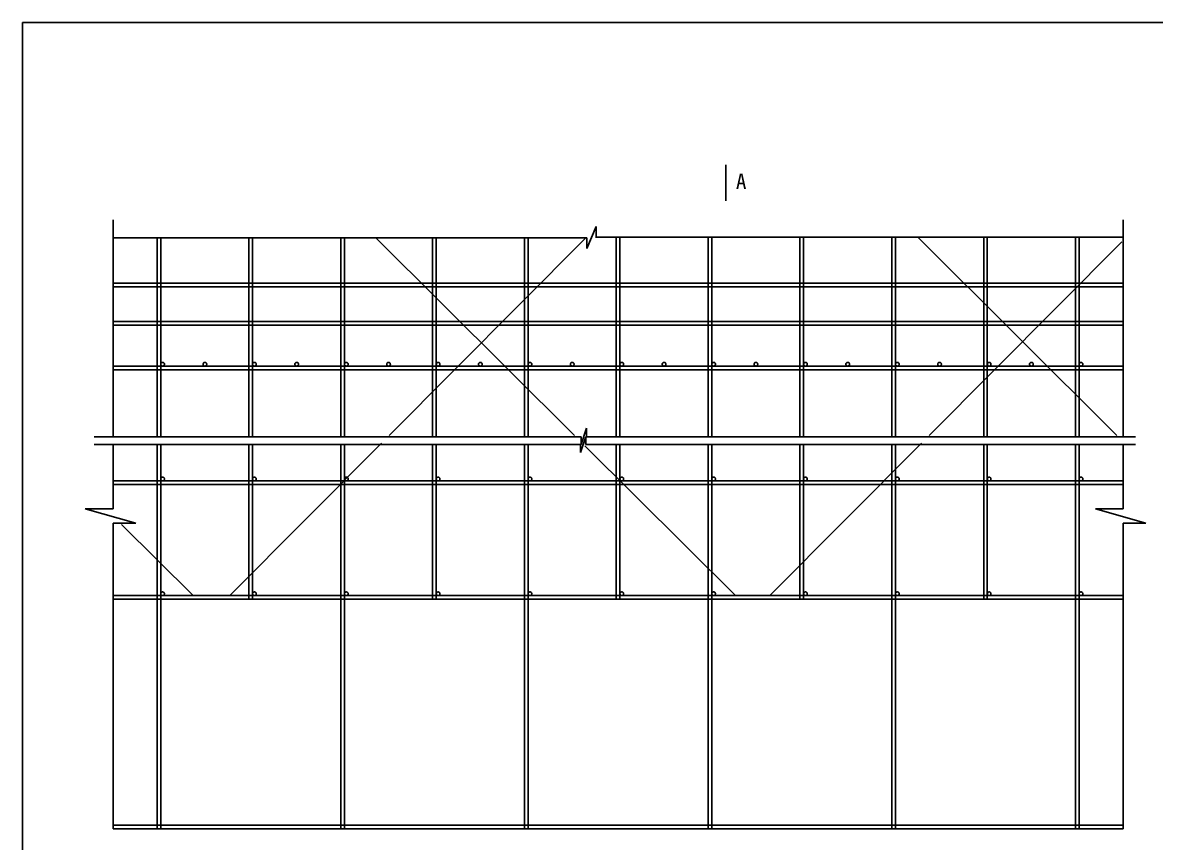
# Model space of a CAD drawing. Header units: metres. Extents: x 0 to 420, y 0 to 297.
# Drawn here: x 0 to 249.2, y 116.6 to 297 of the extents above; entities that cross this region are included whole.
import ezdxf

# ---------------------------------------------------------------- set-up
doc = ezdxf.new("R2010")
doc.units = ezdxf.units.M
doc.layers.add(' ', color=7, linetype='Continuous')

msp = doc.modelspace()

# ---------------------------------------------------------------- linework, layer by layer
at = {"layer": ' '}
for p, q in [((154.65, 265.67), (154.65, 257.79)), ((19.88, 253.61), (19.88, 205.87)), ((126.18, 252.14), (124.1, 247.25)), ((126.18, 249.64), (126.18, 252.14)), ((242.1, 253.61), (242.1, 205.87)), ((19.88, 249.64), (124.1, 249.64)), ((29.58, 249.64), (29.58, 205.87)), ((30.39, 249.64), (30.39, 205.87)), ((49.78, 249.64), (49.78, 205.87)), ((50.59, 249.64), (50.59, 205.87)), ((69.98, 249.64), (69.98, 205.87)), ((70.79, 249.64), (70.79, 205.87)), ((77.72, 249.64), (121.4, 206.16)), ((123.81, 249.53), (80.63, 206.16)), ((90.18, 249.64), (90.18, 205.87)), ((90.99, 249.64), (90.99, 205.87)), ((110.39, 249.64), (110.39, 205.87)), ((111.19, 249.64), (111.19, 205.87)), ((124.1, 247.25), (124.1, 249.64)), ((126.18, 249.76), (242.1, 249.76)), ((130.59, 249.76), (130.59, 205.87)), ((131.4, 249.76), (131.4, 205.87)), ((150.79, 249.76), (150.79, 205.87)), ((151.6, 249.76), (151.6, 205.87)), ((170.99, 249.76), (170.99, 205.87)), ((171.8, 249.76), (171.8, 205.87)), ((191.19, 249.76), (191.19, 205.87)), ((192, 249.76), (192, 205.87)), ((196.91, 249.76), (240.7, 206.16)), ((211.4, 249.76), (211.4, 205.87)), ((212.2, 249.76), (212.2, 205.87)), ((231.6, 249.76), (231.6, 205.87)), ((232.41, 249.76), (232.41, 205.87)), ((241.82, 248.75), (199.41, 206.16)), ((19.88, 239.66), (242.1, 239.66)), ((19.88, 238.85), (242.1, 238.85)), ((19.88, 231.24), (242.1, 231.24)), ((19.88, 230.43), (242.1, 230.43)), ((19.88, 221.43), (242.1, 221.43)), ((19.88, 220.62), (242.1, 220.62)), ((122.86, 204.19), (124.06, 207.75)), ((124.06, 207.75), (124.06, 205.87)), ((15.75, 205.87), (122.86, 205.87)), ((78.95, 204.47), (45.55, 170.92)), ((122.72, 202.37), (123.87, 205.87)), ((122.86, 205.87), (122.86, 204.19)), ((123.87, 205.87), (123.87, 204.19)), ((124.06, 205.87), (244.83, 205.87)), ((197.73, 204.47), (164.33, 170.92)), ((15.75, 204.19), (122.72, 204.19)), ((19.88, 204.19), (19.88, 190.01)), ((29.58, 204.19), (29.58, 119.61)), ((30.39, 204.19), (30.39, 119.61)), ((49.78, 204.19), (49.78, 170.11)), ((50.59, 204.19), (50.59, 170.11)), ((69.98, 204.19), (69.98, 119.61)), ((70.79, 204.19), (70.79, 119.61)), ((90.18, 204.19), (90.18, 170.11)), ((90.99, 204.19), (90.99, 170.11)), ((110.39, 204.19), (110.39, 119.61)), ((111.19, 204.19), (111.19, 119.61)), ((122.72, 204.19), (122.72, 202.37)), ((123.66, 203.9), (156.79, 170.92)), ((123.87, 204.19), (244.83, 204.19)), ((130.59, 204.19), (130.59, 170.11)), ((131.4, 204.19), (131.4, 170.11)), ((150.79, 204.19), (150.79, 119.61)), ((151.6, 204.19), (151.6, 119.61)), ((170.99, 204.19), (170.99, 170.11)), ((171.8, 204.19), (171.8, 170.11)), ((191.19, 204.19), (191.19, 119.61)), ((192, 204.19), (192, 119.61)), ((211.4, 204.19), (211.4, 170.11)), ((212.2, 204.19), (212.2, 170.11)), ((231.6, 204.19), (231.6, 119.61)), ((232.41, 204.19), (232.41, 119.61)), ((242.1, 204.19), (242.1, 190.01)), ((19.88, 196.17), (242.1, 196.17)), ((19.88, 195.37), (242.1, 195.37)), ((19.88, 190.01), (13.78, 190.01)), ((13.78, 190.01), (24.87, 186.87)), ((235.98, 190.01), (247.07, 186.87)), ((242.1, 190.01), (235.98, 190.01)), ((24.87, 186.87), (19.88, 186.87)), ((19.88, 186.87), (19.88, 119.61)), ((21.75, 186.59), (37.49, 170.92)), ((247.07, 186.87), (242.1, 186.87)), ((242.1, 186.87), (242.1, 119.61)), ((19.88, 170.92), (242.1, 170.92)), ((19.88, 170.11), (242.1, 170.11)), ((19.88, 120.42), (242.1, 120.42)), ((19.88, 119.61), (242.1, 119.61))]:
    msp.add_line(p, q, dxfattribs=at)
for points in [[(31.19, 221.83), (31.19, 221.87), (31.19, 221.91), (31.18, 221.95), (31.16, 221.98), (31.15, 222.02), (31.13, 222.05), (31.1, 222.09), (31.07, 222.12), (31.05, 222.14), (31.01, 222.17), (30.98, 222.19), (30.94, 222.2), (30.91, 222.22), (30.87, 222.23), (30.83, 222.23), (30.79, 222.23), (30.75, 222.23), (30.71, 222.23), (30.67, 222.22), (30.63, 222.2), (30.6, 222.19), (30.56, 222.17), (30.53, 222.14), (30.5, 222.12), (30.48, 222.09), (30.45, 222.05), (30.43, 222.02), (30.42, 221.98), (30.4, 221.95), (30.39, 221.91), (30.39, 221.87), (30.39, 221.83), (30.39, 221.79), (30.39, 221.75), (30.4, 221.71), (30.42, 221.68), (30.43, 221.64), (30.45, 221.61), (30.48, 221.57), (30.5, 221.54), (30.53, 221.52), (30.56, 221.49), (30.6, 221.47), (30.63, 221.46), (30.67, 221.44), (30.71, 221.43), (30.75, 221.43), (30.79, 221.43), (30.83, 221.43), (30.87, 221.43), (30.91, 221.44), (30.94, 221.46), (30.98, 221.47), (31.01, 221.49), (31.05, 221.52), (31.07, 221.54), (31.1, 221.57), (31.13, 221.61), (31.15, 221.64), (31.16, 221.68), (31.18, 221.71), (31.19, 221.75), (31.19, 221.79), (31.19, 221.83)], [(40.49, 221.83), (40.48, 221.87), (40.48, 221.91), (40.47, 221.95), (40.46, 221.98), (40.44, 222.02), (40.42, 222.05), (40.39, 222.09), (40.37, 222.12), (40.34, 222.14), (40.31, 222.17), (40.27, 222.19), (40.24, 222.2), (40.2, 222.22), (40.16, 222.23), (40.12, 222.23), (40.08, 222.23), (40.04, 222.23), (40, 222.23), (39.96, 222.22), (39.93, 222.2), (39.89, 222.19), (39.86, 222.17), (39.83, 222.14), (39.8, 222.12), (39.77, 222.09), (39.75, 222.05), (39.73, 222.02), (39.71, 221.98), (39.7, 221.95), (39.69, 221.91), (39.68, 221.87), (39.68, 221.83), (39.68, 221.79), (39.69, 221.75), (39.7, 221.71), (39.71, 221.68), (39.73, 221.64), (39.75, 221.61), (39.77, 221.57), (39.8, 221.54), (39.83, 221.52), (39.86, 221.49), (39.89, 221.47), (39.93, 221.46), (39.96, 221.44), (40, 221.43), (40.04, 221.43), (40.08, 221.43), (40.12, 221.43), (40.16, 221.43), (40.2, 221.44), (40.24, 221.46), (40.27, 221.47), (40.31, 221.49), (40.34, 221.52), (40.37, 221.54), (40.39, 221.57), (40.42, 221.61), (40.44, 221.64), (40.46, 221.68), (40.47, 221.71), (40.48, 221.75), (40.48, 221.79), (40.49, 221.83)], [(51.4, 221.83), (51.39, 221.87), (51.39, 221.91), (51.38, 221.95), (51.36, 221.98), (51.35, 222.02), (51.33, 222.05), (51.3, 222.09), (51.28, 222.12), (51.25, 222.14), (51.22, 222.17), (51.18, 222.19), (51.15, 222.2), (51.11, 222.22), (51.07, 222.23), (51.03, 222.23), (50.99, 222.23), (50.95, 222.23), (50.91, 222.23), (50.87, 222.22), (50.84, 222.2), (50.8, 222.19), (50.77, 222.17), (50.73, 222.14), (50.71, 222.12), (50.68, 222.09), (50.66, 222.05), (50.63, 222.02), (50.62, 221.98), (50.6, 221.95), (50.59, 221.91), (50.59, 221.87), (50.59, 221.83), (50.59, 221.79), (50.59, 221.75), (50.6, 221.71), (50.62, 221.68), (50.63, 221.64), (50.66, 221.61), (50.68, 221.57), (50.71, 221.54), (50.73, 221.52), (50.77, 221.49), (50.8, 221.47), (50.84, 221.46), (50.87, 221.44), (50.91, 221.43), (50.95, 221.43), (50.99, 221.43), (51.03, 221.43), (51.07, 221.43), (51.11, 221.44), (51.15, 221.46), (51.18, 221.47), (51.22, 221.49), (51.25, 221.52), (51.28, 221.54), (51.3, 221.57), (51.33, 221.61), (51.35, 221.64), (51.36, 221.68), (51.38, 221.71), (51.39, 221.75), (51.39, 221.79), (51.4, 221.83)], [(60.69, 221.83), (60.69, 221.87), (60.68, 221.91), (60.67, 221.95), (60.66, 221.98), (60.64, 222.02), (60.62, 222.05), (60.6, 222.09), (60.57, 222.12), (60.54, 222.14), (60.51, 222.17), (60.47, 222.19), (60.44, 222.2), (60.4, 222.22), (60.36, 222.23), (60.32, 222.23), (60.28, 222.23), (60.24, 222.23), (60.21, 222.23), (60.17, 222.22), (60.13, 222.2), (60.09, 222.19), (60.06, 222.17), (60.03, 222.14), (60, 222.12), (59.97, 222.09), (59.95, 222.05), (59.93, 222.02), (59.91, 221.98), (59.9, 221.95), (59.89, 221.91), (59.88, 221.87), (59.88, 221.83), (59.88, 221.79), (59.89, 221.75), (59.9, 221.71), (59.91, 221.68), (59.93, 221.64), (59.95, 221.61), (59.97, 221.57), (60, 221.54), (60.03, 221.52), (60.06, 221.49), (60.09, 221.47), (60.13, 221.46), (60.17, 221.44), (60.21, 221.43), (60.24, 221.43), (60.28, 221.43), (60.32, 221.43), (60.36, 221.43), (60.4, 221.44), (60.44, 221.46), (60.47, 221.47), (60.51, 221.49), (60.54, 221.52), (60.57, 221.54), (60.6, 221.57), (60.62, 221.61), (60.64, 221.64), (60.66, 221.68), (60.67, 221.71), (60.68, 221.75), (60.69, 221.79), (60.69, 221.83)], [(71.6, 221.83), (71.6, 221.87), (71.59, 221.91), (71.58, 221.95), (71.57, 221.98), (71.55, 222.02), (71.53, 222.05), (71.51, 222.09), (71.48, 222.12), (71.45, 222.14), (71.42, 222.17), (71.38, 222.19), (71.35, 222.2), (71.31, 222.22), (71.27, 222.23), (71.23, 222.23), (71.19, 222.23), (71.15, 222.23), (71.11, 222.23), (71.08, 222.22), (71.04, 222.2), (71, 222.19), (70.97, 222.17), (70.94, 222.14), (70.91, 222.12), (70.88, 222.09), (70.86, 222.05), (70.84, 222.02), (70.82, 221.98), (70.81, 221.95), (70.8, 221.91), (70.79, 221.87), (70.79, 221.83), (70.79, 221.79), (70.8, 221.75), (70.81, 221.71), (70.82, 221.68), (70.84, 221.64), (70.86, 221.61), (70.88, 221.57), (70.91, 221.54), (70.94, 221.52), (70.97, 221.49), (71, 221.47), (71.04, 221.46), (71.08, 221.44), (71.11, 221.43), (71.15, 221.43), (71.19, 221.43), (71.23, 221.43), (71.27, 221.43), (71.31, 221.44), (71.35, 221.46), (71.38, 221.47), (71.42, 221.49), (71.45, 221.52), (71.48, 221.54), (71.51, 221.57), (71.53, 221.61), (71.55, 221.64), (71.57, 221.68), (71.58, 221.71), (71.59, 221.75), (71.6, 221.79), (71.6, 221.83)], [(80.89, 221.83), (80.89, 221.87), (80.88, 221.91), (80.87, 221.95), (80.86, 221.98), (80.84, 222.02), (80.82, 222.05), (80.8, 222.09), (80.77, 222.12), (80.74, 222.14), (80.71, 222.17), (80.68, 222.19), (80.64, 222.2), (80.6, 222.22), (80.56, 222.23), (80.53, 222.23), (80.49, 222.23), (80.45, 222.23), (80.41, 222.23), (80.37, 222.22), (80.33, 222.2), (80.3, 222.19), (80.26, 222.17), (80.23, 222.14), (80.2, 222.12), (80.17, 222.09), (80.15, 222.05), (80.13, 222.02), (80.11, 221.98), (80.1, 221.95), (80.09, 221.91), (80.08, 221.87), (80.08, 221.83), (80.08, 221.79), (80.09, 221.75), (80.1, 221.71), (80.11, 221.68), (80.13, 221.64), (80.15, 221.61), (80.17, 221.57), (80.2, 221.54), (80.23, 221.52), (80.26, 221.49), (80.3, 221.47), (80.33, 221.46), (80.37, 221.44), (80.41, 221.43), (80.45, 221.43), (80.49, 221.43), (80.53, 221.43), (80.56, 221.43), (80.6, 221.44), (80.64, 221.46), (80.68, 221.47), (80.71, 221.49), (80.74, 221.52), (80.77, 221.54), (80.8, 221.57), (80.82, 221.61), (80.84, 221.64), (80.86, 221.68), (80.87, 221.71), (80.88, 221.75), (80.89, 221.79), (80.89, 221.83)], [(91.8, 221.83), (91.8, 221.87), (91.79, 221.91), (91.78, 221.95), (91.77, 221.98), (91.75, 222.02), (91.73, 222.05), (91.71, 222.09), (91.68, 222.12), (91.65, 222.14), (91.62, 222.17), (91.59, 222.19), (91.55, 222.2), (91.51, 222.22), (91.47, 222.23), (91.43, 222.23), (91.4, 222.23), (91.36, 222.23), (91.32, 222.23), (91.28, 222.22), (91.24, 222.2), (91.2, 222.19), (91.17, 222.17), (91.14, 222.14), (91.11, 222.12), (91.08, 222.09), (91.06, 222.05), (91.04, 222.02), (91.02, 221.98), (91.01, 221.95), (91, 221.91), (90.99, 221.87), (90.99, 221.83), (90.99, 221.79), (91, 221.75), (91.01, 221.71), (91.02, 221.68), (91.04, 221.64), (91.06, 221.61), (91.08, 221.57), (91.11, 221.54), (91.14, 221.52), (91.17, 221.49), (91.2, 221.47), (91.24, 221.46), (91.28, 221.44), (91.32, 221.43), (91.36, 221.43), (91.4, 221.43), (91.43, 221.43), (91.47, 221.43), (91.51, 221.44), (91.55, 221.46), (91.59, 221.47), (91.62, 221.49), (91.65, 221.52), (91.68, 221.54), (91.71, 221.57), (91.73, 221.61), (91.75, 221.64), (91.77, 221.68), (91.78, 221.71), (91.79, 221.75), (91.8, 221.79), (91.8, 221.83)], [(101.09, 221.83), (101.09, 221.87), (101.08, 221.91), (101.07, 221.95), (101.06, 221.98), (101.04, 222.02), (101.02, 222.05), (101, 222.09), (100.97, 222.12), (100.94, 222.14), (100.91, 222.17), (100.88, 222.19), (100.84, 222.2), (100.81, 222.22), (100.77, 222.23), (100.73, 222.23), (100.69, 222.23), (100.65, 222.23), (100.61, 222.23), (100.57, 222.22), (100.53, 222.2), (100.5, 222.19), (100.46, 222.17), (100.43, 222.14), (100.4, 222.12), (100.38, 222.09), (100.35, 222.05), (100.33, 222.02), (100.31, 221.98), (100.3, 221.95), (100.29, 221.91), (100.29, 221.87), (100.28, 221.83), (100.29, 221.79), (100.29, 221.75), (100.3, 221.71), (100.31, 221.68), (100.33, 221.64), (100.35, 221.61), (100.38, 221.57), (100.4, 221.54), (100.43, 221.52), (100.46, 221.49), (100.5, 221.47), (100.53, 221.46), (100.57, 221.44), (100.61, 221.43), (100.65, 221.43), (100.69, 221.43), (100.73, 221.43), (100.77, 221.43), (100.81, 221.44), (100.84, 221.46), (100.88, 221.47), (100.91, 221.49), (100.94, 221.52), (100.97, 221.54), (101, 221.57), (101.02, 221.61), (101.04, 221.64), (101.06, 221.68), (101.07, 221.71), (101.08, 221.75), (101.09, 221.79), (101.09, 221.83)], [(112, 221.83), (112, 221.87), (111.99, 221.91), (111.98, 221.95), (111.97, 221.98), (111.95, 222.02), (111.93, 222.05), (111.91, 222.09), (111.88, 222.12), (111.85, 222.14), (111.82, 222.17), (111.79, 222.19), (111.75, 222.2), (111.71, 222.22), (111.68, 222.23), (111.64, 222.23), (111.6, 222.23), (111.56, 222.23), (111.52, 222.23), (111.48, 222.22), (111.44, 222.2), (111.41, 222.19), (111.37, 222.17), (111.34, 222.14), (111.31, 222.12), (111.28, 222.09), (111.26, 222.05), (111.24, 222.02), (111.22, 221.98), (111.21, 221.95), (111.2, 221.91), (111.2, 221.87), (111.19, 221.83), (111.2, 221.79), (111.2, 221.75), (111.21, 221.71), (111.22, 221.68), (111.24, 221.64), (111.26, 221.61), (111.28, 221.57), (111.31, 221.54), (111.34, 221.52), (111.37, 221.49), (111.41, 221.47), (111.44, 221.46), (111.48, 221.44), (111.52, 221.43), (111.56, 221.43), (111.6, 221.43), (111.64, 221.43), (111.68, 221.43), (111.71, 221.44), (111.75, 221.46), (111.79, 221.47), (111.82, 221.49), (111.85, 221.52), (111.88, 221.54), (111.91, 221.57), (111.93, 221.61), (111.95, 221.64), (111.97, 221.68), (111.98, 221.71), (111.99, 221.75), (112, 221.79), (112, 221.83)], [(121.29, 221.83), (121.29, 221.87), (121.29, 221.91), (121.28, 221.95), (121.26, 221.98), (121.25, 222.02), (121.23, 222.05), (121.2, 222.09), (121.18, 222.12), (121.15, 222.14), (121.11, 222.17), (121.08, 222.19), (121.04, 222.2), (121.01, 222.22), (120.97, 222.23), (120.93, 222.23), (120.89, 222.23), (120.85, 222.23), (120.81, 222.23), (120.77, 222.22), (120.74, 222.2), (120.7, 222.19), (120.67, 222.17), (120.63, 222.14), (120.6, 222.12), (120.58, 222.09), (120.55, 222.05), (120.53, 222.02), (120.52, 221.98), (120.5, 221.95), (120.49, 221.91), (120.49, 221.87), (120.49, 221.83), (120.49, 221.79), (120.49, 221.75), (120.5, 221.71), (120.52, 221.68), (120.53, 221.64), (120.55, 221.61), (120.58, 221.57), (120.6, 221.54), (120.63, 221.52), (120.67, 221.49), (120.7, 221.47), (120.74, 221.46), (120.77, 221.44), (120.81, 221.43), (120.85, 221.43), (120.89, 221.43), (120.93, 221.43), (120.97, 221.43), (121.01, 221.44), (121.04, 221.46), (121.08, 221.47), (121.11, 221.49), (121.15, 221.52), (121.18, 221.54), (121.2, 221.57), (121.23, 221.61), (121.25, 221.64), (121.26, 221.68), (121.28, 221.71), (121.29, 221.75), (121.29, 221.79), (121.29, 221.83)], [(132.2, 221.83), (132.2, 221.87), (132.2, 221.91), (132.19, 221.95), (132.17, 221.98), (132.16, 222.02), (132.14, 222.05), (132.11, 222.09), (132.08, 222.12), (132.06, 222.14), (132.02, 222.17), (131.99, 222.19), (131.95, 222.2), (131.92, 222.22), (131.88, 222.23), (131.84, 222.23), (131.8, 222.23), (131.76, 222.23), (131.72, 222.23), (131.68, 222.22), (131.64, 222.2), (131.61, 222.19), (131.57, 222.17), (131.54, 222.14), (131.51, 222.12), (131.49, 222.09), (131.46, 222.05), (131.44, 222.02), (131.43, 221.98), (131.41, 221.95), (131.4, 221.91), (131.4, 221.87), (131.4, 221.83), (131.4, 221.79), (131.4, 221.75), (131.41, 221.71), (131.43, 221.68), (131.44, 221.64), (131.46, 221.61), (131.49, 221.57), (131.51, 221.54), (131.54, 221.52), (131.57, 221.49), (131.61, 221.47), (131.64, 221.46), (131.68, 221.44), (131.72, 221.43), (131.76, 221.43), (131.8, 221.43), (131.84, 221.43), (131.88, 221.43), (131.92, 221.44), (131.95, 221.46), (131.99, 221.47), (132.02, 221.49), (132.06, 221.52), (132.08, 221.54), (132.11, 221.57), (132.14, 221.61), (132.16, 221.64), (132.17, 221.68), (132.19, 221.71), (132.2, 221.75), (132.2, 221.79), (132.2, 221.83)], [(141.5, 221.83), (141.49, 221.87), (141.49, 221.91), (141.48, 221.95), (141.47, 221.98), (141.45, 222.02), (141.43, 222.05), (141.4, 222.09), (141.38, 222.12), (141.35, 222.14), (141.32, 222.17), (141.28, 222.19), (141.25, 222.2), (141.21, 222.22), (141.17, 222.23), (141.13, 222.23), (141.09, 222.23), (141.05, 222.23), (141.01, 222.23), (140.97, 222.22), (140.94, 222.2), (140.9, 222.19), (140.87, 222.17), (140.84, 222.14), (140.81, 222.12), (140.78, 222.09), (140.76, 222.05), (140.74, 222.02), (140.72, 221.98), (140.71, 221.95), (140.7, 221.91), (140.69, 221.87), (140.69, 221.83), (140.69, 221.79), (140.7, 221.75), (140.71, 221.71), (140.72, 221.68), (140.74, 221.64), (140.76, 221.61), (140.78, 221.57), (140.81, 221.54), (140.84, 221.52), (140.87, 221.49), (140.9, 221.47), (140.94, 221.46), (140.97, 221.44), (141.01, 221.43), (141.05, 221.43), (141.09, 221.43), (141.13, 221.43), (141.17, 221.43), (141.21, 221.44), (141.25, 221.46), (141.28, 221.47), (141.32, 221.49), (141.35, 221.52), (141.38, 221.54), (141.4, 221.57), (141.43, 221.61), (141.45, 221.64), (141.47, 221.68), (141.48, 221.71), (141.49, 221.75), (141.49, 221.79), (141.5, 221.83)], [(152.41, 221.83), (152.4, 221.87), (152.4, 221.91), (152.39, 221.95), (152.37, 221.98), (152.36, 222.02), (152.34, 222.05), (152.31, 222.09), (152.29, 222.12), (152.26, 222.14), (152.23, 222.17), (152.19, 222.19), (152.16, 222.2), (152.12, 222.22), (152.08, 222.23), (152.04, 222.23), (152, 222.23), (151.96, 222.23), (151.92, 222.23), (151.88, 222.22), (151.85, 222.2), (151.81, 222.19), (151.78, 222.17), (151.74, 222.14), (151.72, 222.12), (151.69, 222.09), (151.67, 222.05), (151.64, 222.02), (151.63, 221.98), (151.61, 221.95), (151.6, 221.91), (151.6, 221.87), (151.6, 221.83), (151.6, 221.79), (151.6, 221.75), (151.61, 221.71), (151.63, 221.68), (151.64, 221.64), (151.67, 221.61), (151.69, 221.57), (151.72, 221.54), (151.74, 221.52), (151.78, 221.49), (151.81, 221.47), (151.85, 221.46), (151.88, 221.44), (151.92, 221.43), (151.96, 221.43), (152, 221.43), (152.04, 221.43), (152.08, 221.43), (152.12, 221.44), (152.16, 221.46), (152.19, 221.47), (152.23, 221.49), (152.26, 221.52), (152.29, 221.54), (152.31, 221.57), (152.34, 221.61), (152.36, 221.64), (152.37, 221.68), (152.39, 221.71), (152.4, 221.75), (152.4, 221.79), (152.41, 221.83)], [(161.7, 221.83), (161.7, 221.87), (161.69, 221.91), (161.68, 221.95), (161.67, 221.98), (161.65, 222.02), (161.63, 222.05), (161.61, 222.09), (161.58, 222.12), (161.55, 222.14), (161.52, 222.17), (161.48, 222.19), (161.45, 222.2), (161.41, 222.22), (161.37, 222.23), (161.33, 222.23), (161.29, 222.23), (161.25, 222.23), (161.22, 222.23), (161.18, 222.22), (161.14, 222.2), (161.1, 222.19), (161.07, 222.17), (161.04, 222.14), (161.01, 222.12), (160.98, 222.09), (160.96, 222.05), (160.94, 222.02), (160.92, 221.98), (160.91, 221.95), (160.9, 221.91), (160.89, 221.87), (160.89, 221.83), (160.89, 221.79), (160.9, 221.75), (160.91, 221.71), (160.92, 221.68), (160.94, 221.64), (160.96, 221.61), (160.98, 221.57), (161.01, 221.54), (161.04, 221.52), (161.07, 221.49), (161.1, 221.47), (161.14, 221.46), (161.18, 221.44), (161.22, 221.43), (161.25, 221.43), (161.29, 221.43), (161.33, 221.43), (161.37, 221.43), (161.41, 221.44), (161.45, 221.46), (161.48, 221.47), (161.52, 221.49), (161.55, 221.52), (161.58, 221.54), (161.61, 221.57), (161.63, 221.61), (161.65, 221.64), (161.67, 221.68), (161.68, 221.71), (161.69, 221.75), (161.7, 221.79), (161.7, 221.83)], [(172.61, 221.83), (172.61, 221.87), (172.6, 221.91), (172.59, 221.95), (172.58, 221.98), (172.56, 222.02), (172.54, 222.05), (172.52, 222.09), (172.49, 222.12), (172.46, 222.14), (172.43, 222.17), (172.39, 222.19), (172.36, 222.2), (172.32, 222.22), (172.28, 222.23), (172.24, 222.23), (172.2, 222.23), (172.16, 222.23), (172.12, 222.23), (172.09, 222.22), (172.05, 222.2), (172.01, 222.19), (171.98, 222.17), (171.95, 222.14), (171.92, 222.12), (171.89, 222.09), (171.87, 222.05), (171.85, 222.02), (171.83, 221.98), (171.82, 221.95), (171.81, 221.91), (171.8, 221.87), (171.8, 221.83), (171.8, 221.79), (171.81, 221.75), (171.82, 221.71), (171.83, 221.68), (171.85, 221.64), (171.87, 221.61), (171.89, 221.57), (171.92, 221.54), (171.95, 221.52), (171.98, 221.49), (172.01, 221.47), (172.05, 221.46), (172.09, 221.44), (172.12, 221.43), (172.16, 221.43), (172.2, 221.43), (172.24, 221.43), (172.28, 221.43), (172.32, 221.44), (172.36, 221.46), (172.39, 221.47), (172.43, 221.49), (172.46, 221.52), (172.49, 221.54), (172.52, 221.57), (172.54, 221.61), (172.56, 221.64), (172.58, 221.68), (172.59, 221.71), (172.6, 221.75), (172.61, 221.79), (172.61, 221.83)], [(181.9, 221.83), (181.9, 221.87), (181.89, 221.91), (181.88, 221.95), (181.87, 221.98), (181.85, 222.02), (181.83, 222.05), (181.81, 222.09), (181.78, 222.12), (181.75, 222.14), (181.72, 222.17), (181.69, 222.19), (181.65, 222.2), (181.61, 222.22), (181.57, 222.23), (181.54, 222.23), (181.5, 222.23), (181.46, 222.23), (181.42, 222.23), (181.38, 222.22), (181.34, 222.2), (181.31, 222.19), (181.27, 222.17), (181.24, 222.14), (181.21, 222.12), (181.18, 222.09), (181.16, 222.05), (181.14, 222.02), (181.12, 221.98), (181.11, 221.95), (181.1, 221.91), (181.09, 221.87), (181.09, 221.83), (181.09, 221.79), (181.1, 221.75), (181.11, 221.71), (181.12, 221.68), (181.14, 221.64), (181.16, 221.61), (181.18, 221.57), (181.21, 221.54), (181.24, 221.52), (181.27, 221.49), (181.31, 221.47), (181.34, 221.46), (181.38, 221.44), (181.42, 221.43), (181.46, 221.43), (181.5, 221.43), (181.54, 221.43), (181.57, 221.43), (181.61, 221.44), (181.65, 221.46), (181.69, 221.47), (181.72, 221.49), (181.75, 221.52), (181.78, 221.54), (181.81, 221.57), (181.83, 221.61), (181.85, 221.64), (181.87, 221.68), (181.88, 221.71), (181.89, 221.75), (181.9, 221.79), (181.9, 221.83)], [(192.81, 221.83), (192.81, 221.87), (192.8, 221.91), (192.79, 221.95), (192.78, 221.98), (192.76, 222.02), (192.74, 222.05), (192.72, 222.09), (192.69, 222.12), (192.66, 222.14), (192.63, 222.17), (192.6, 222.19), (192.56, 222.2), (192.52, 222.22), (192.48, 222.23), (192.44, 222.23), (192.41, 222.23), (192.37, 222.23), (192.33, 222.23), (192.29, 222.22), (192.25, 222.2), (192.21, 222.19), (192.18, 222.17), (192.15, 222.14), (192.12, 222.12), (192.09, 222.09), (192.07, 222.05), (192.05, 222.02), (192.03, 221.98), (192.02, 221.95), (192.01, 221.91), (192, 221.87), (192, 221.83), (192, 221.79), (192.01, 221.75), (192.02, 221.71), (192.03, 221.68), (192.05, 221.64), (192.07, 221.61), (192.09, 221.57), (192.12, 221.54), (192.15, 221.52), (192.18, 221.49), (192.21, 221.47), (192.25, 221.46), (192.29, 221.44), (192.33, 221.43), (192.37, 221.43), (192.41, 221.43), (192.44, 221.43), (192.48, 221.43), (192.52, 221.44), (192.56, 221.46), (192.6, 221.47), (192.63, 221.49), (192.66, 221.52), (192.69, 221.54), (192.72, 221.57), (192.74, 221.61), (192.76, 221.64), (192.78, 221.68), (192.79, 221.71), (192.8, 221.75), (192.81, 221.79), (192.81, 221.83)], [(202.1, 221.83), (202.1, 221.87), (202.09, 221.91), (202.08, 221.95), (202.07, 221.98), (202.05, 222.02), (202.03, 222.05), (202.01, 222.09), (201.98, 222.12), (201.95, 222.14), (201.92, 222.17), (201.89, 222.19), (201.85, 222.2), (201.82, 222.22), (201.78, 222.23), (201.74, 222.23), (201.7, 222.23), (201.66, 222.23), (201.62, 222.23), (201.58, 222.22), (201.54, 222.2), (201.51, 222.19), (201.47, 222.17), (201.44, 222.14), (201.41, 222.12), (201.39, 222.09), (201.36, 222.05), (201.34, 222.02), (201.32, 221.98), (201.31, 221.95), (201.3, 221.91), (201.3, 221.87), (201.29, 221.83), (201.3, 221.79), (201.3, 221.75), (201.31, 221.71), (201.32, 221.68), (201.34, 221.64), (201.36, 221.61), (201.39, 221.57), (201.41, 221.54), (201.44, 221.52), (201.47, 221.49), (201.51, 221.47), (201.54, 221.46), (201.58, 221.44), (201.62, 221.43), (201.66, 221.43), (201.7, 221.43), (201.74, 221.43), (201.78, 221.43), (201.82, 221.44), (201.85, 221.46), (201.89, 221.47), (201.92, 221.49), (201.95, 221.52), (201.98, 221.54), (202.01, 221.57), (202.03, 221.61), (202.05, 221.64), (202.07, 221.68), (202.08, 221.71), (202.09, 221.75), (202.1, 221.79), (202.1, 221.83)], [(213.01, 221.83), (213.01, 221.87), (213, 221.91), (212.99, 221.95), (212.98, 221.98), (212.96, 222.02), (212.94, 222.05), (212.92, 222.09), (212.89, 222.12), (212.86, 222.14), (212.83, 222.17), (212.8, 222.19), (212.76, 222.2), (212.72, 222.22), (212.69, 222.23), (212.65, 222.23), (212.61, 222.23), (212.57, 222.23), (212.53, 222.23), (212.49, 222.22), (212.45, 222.2), (212.42, 222.19), (212.38, 222.17), (212.35, 222.14), (212.32, 222.12), (212.29, 222.09), (212.27, 222.05), (212.25, 222.02), (212.23, 221.98), (212.22, 221.95), (212.21, 221.91), (212.21, 221.87), (212.2, 221.83), (212.21, 221.79), (212.21, 221.75), (212.22, 221.71), (212.23, 221.68), (212.25, 221.64), (212.27, 221.61), (212.29, 221.57), (212.32, 221.54), (212.35, 221.52), (212.38, 221.49), (212.42, 221.47), (212.45, 221.46), (212.49, 221.44), (212.53, 221.43), (212.57, 221.43), (212.61, 221.43), (212.65, 221.43), (212.69, 221.43), (212.72, 221.44), (212.76, 221.46), (212.8, 221.47), (212.83, 221.49), (212.86, 221.52), (212.89, 221.54), (212.92, 221.57), (212.94, 221.61), (212.96, 221.64), (212.98, 221.68), (212.99, 221.71), (213, 221.75), (213.01, 221.79), (213.01, 221.83)], [(222.3, 221.83), (222.3, 221.87), (222.3, 221.91), (222.29, 221.95), (222.27, 221.98), (222.26, 222.02), (222.24, 222.05), (222.21, 222.09), (222.19, 222.12), (222.16, 222.14), (222.12, 222.17), (222.09, 222.19), (222.05, 222.2), (222.02, 222.22), (221.98, 222.23), (221.94, 222.23), (221.9, 222.23), (221.86, 222.23), (221.82, 222.23), (221.78, 222.22), (221.75, 222.2), (221.71, 222.19), (221.68, 222.17), (221.64, 222.14), (221.61, 222.12), (221.59, 222.09), (221.56, 222.05), (221.54, 222.02), (221.53, 221.98), (221.51, 221.95), (221.5, 221.91), (221.5, 221.87), (221.5, 221.83), (221.5, 221.79), (221.5, 221.75), (221.51, 221.71), (221.53, 221.68), (221.54, 221.64), (221.56, 221.61), (221.59, 221.57), (221.61, 221.54), (221.64, 221.52), (221.68, 221.49), (221.71, 221.47), (221.75, 221.46), (221.78, 221.44), (221.82, 221.43), (221.86, 221.43), (221.9, 221.43), (221.94, 221.43), (221.98, 221.43), (222.02, 221.44), (222.05, 221.46), (222.09, 221.47), (222.12, 221.49), (222.16, 221.52), (222.19, 221.54), (222.21, 221.57), (222.24, 221.61), (222.26, 221.64), (222.27, 221.68), (222.29, 221.71), (222.3, 221.75), (222.3, 221.79), (222.3, 221.83)], [(233.21, 221.83), (233.21, 221.87), (233.21, 221.91), (233.2, 221.95), (233.18, 221.98), (233.17, 222.02), (233.15, 222.05), (233.12, 222.09), (233.09, 222.12), (233.07, 222.14), (233.03, 222.17), (233, 222.19), (232.96, 222.2), (232.93, 222.22), (232.89, 222.23), (232.85, 222.23), (232.81, 222.23), (232.77, 222.23), (232.73, 222.23), (232.69, 222.22), (232.65, 222.2), (232.62, 222.19), (232.58, 222.17), (232.55, 222.14), (232.52, 222.12), (232.5, 222.09), (232.47, 222.05), (232.45, 222.02), (232.44, 221.98), (232.42, 221.95), (232.41, 221.91), (232.41, 221.87), (232.41, 221.83), (232.41, 221.79), (232.41, 221.75), (232.42, 221.71), (232.44, 221.68), (232.45, 221.64), (232.47, 221.61), (232.5, 221.57), (232.52, 221.54), (232.55, 221.52), (232.58, 221.49), (232.62, 221.47), (232.65, 221.46), (232.69, 221.44), (232.73, 221.43), (232.77, 221.43), (232.81, 221.43), (232.85, 221.43), (232.89, 221.43), (232.93, 221.44), (232.96, 221.46), (233, 221.47), (233.03, 221.49), (233.07, 221.52), (233.09, 221.54), (233.12, 221.57), (233.15, 221.61), (233.17, 221.64), (233.18, 221.68), (233.2, 221.71), (233.21, 221.75), (233.21, 221.79), (233.21, 221.83)], [(31.19, 196.58), (31.19, 196.62), (31.19, 196.66), (31.18, 196.69), (31.16, 196.73), (31.15, 196.77), (31.13, 196.8), (31.1, 196.83), (31.07, 196.86), (31.05, 196.89), (31.01, 196.91), (30.98, 196.93), (30.94, 196.95), (30.91, 196.96), (30.87, 196.97), (30.83, 196.98), (30.79, 196.98), (30.75, 196.98), (30.71, 196.97), (30.67, 196.96), (30.63, 196.95), (30.6, 196.93), (30.56, 196.91), (30.53, 196.89), (30.5, 196.86), (30.48, 196.83), (30.45, 196.8), (30.43, 196.77), (30.42, 196.73), (30.4, 196.69), (30.39, 196.66), (30.39, 196.62), (30.39, 196.58), (30.39, 196.54), (30.39, 196.5), (30.4, 196.46), (30.42, 196.42), (30.43, 196.39), (30.45, 196.35), (30.48, 196.32), (30.5, 196.29), (30.53, 196.26), (30.56, 196.24), (30.6, 196.22), (30.63, 196.2), (30.67, 196.19), (30.71, 196.18), (30.75, 196.18), (30.79, 196.17), (30.83, 196.18), (30.87, 196.18), (30.91, 196.19), (30.94, 196.2), (30.98, 196.22), (31.01, 196.24), (31.05, 196.26), (31.07, 196.29), (31.1, 196.32), (31.13, 196.35), (31.15, 196.39), (31.16, 196.42), (31.18, 196.46), (31.19, 196.5), (31.19, 196.54), (31.19, 196.58)], [(51.4, 196.58), (51.39, 196.62), (51.39, 196.66), (51.38, 196.69), (51.36, 196.73), (51.35, 196.77), (51.33, 196.8), (51.3, 196.83), (51.28, 196.86), (51.25, 196.89), (51.22, 196.91), (51.18, 196.93), (51.15, 196.95), (51.11, 196.96), (51.07, 196.97), (51.03, 196.98), (50.99, 196.98), (50.95, 196.98), (50.91, 196.97), (50.87, 196.96), (50.84, 196.95), (50.8, 196.93), (50.77, 196.91), (50.73, 196.89), (50.71, 196.86), (50.68, 196.83), (50.66, 196.8), (50.63, 196.77), (50.62, 196.73), (50.6, 196.69), (50.59, 196.66), (50.59, 196.62), (50.59, 196.58), (50.59, 196.54), (50.59, 196.5), (50.6, 196.46), (50.62, 196.42), (50.63, 196.39), (50.66, 196.35), (50.68, 196.32), (50.71, 196.29), (50.73, 196.26), (50.77, 196.24), (50.8, 196.22), (50.84, 196.2), (50.87, 196.19), (50.91, 196.18), (50.95, 196.18), (50.99, 196.17), (51.03, 196.18), (51.07, 196.18), (51.11, 196.19), (51.15, 196.2), (51.18, 196.22), (51.22, 196.24), (51.25, 196.26), (51.28, 196.29), (51.3, 196.32), (51.33, 196.35), (51.35, 196.39), (51.36, 196.42), (51.38, 196.46), (51.39, 196.5), (51.39, 196.54), (51.4, 196.58)], [(71.6, 196.58), (71.6, 196.62), (71.59, 196.66), (71.58, 196.69), (71.57, 196.73), (71.55, 196.77), (71.53, 196.8), (71.51, 196.83), (71.48, 196.86), (71.45, 196.89), (71.42, 196.91), (71.38, 196.93), (71.35, 196.95), (71.31, 196.96), (71.27, 196.97), (71.23, 196.98), (71.19, 196.98), (71.15, 196.98), (71.11, 196.97), (71.08, 196.96), (71.04, 196.95), (71, 196.93), (70.97, 196.91), (70.94, 196.89), (70.91, 196.86), (70.88, 196.83), (70.86, 196.8), (70.84, 196.77), (70.82, 196.73), (70.81, 196.69), (70.8, 196.66), (70.79, 196.62), (70.79, 196.58), (70.79, 196.54), (70.8, 196.5), (70.81, 196.46), (70.82, 196.42), (70.84, 196.39), (70.86, 196.35), (70.88, 196.32), (70.91, 196.29), (70.94, 196.26), (70.97, 196.24), (71, 196.22), (71.04, 196.2), (71.08, 196.19), (71.11, 196.18), (71.15, 196.18), (71.19, 196.17), (71.23, 196.18), (71.27, 196.18), (71.31, 196.19), (71.35, 196.2), (71.38, 196.22), (71.42, 196.24), (71.45, 196.26), (71.48, 196.29), (71.51, 196.32), (71.53, 196.35), (71.55, 196.39), (71.57, 196.42), (71.58, 196.46), (71.59, 196.5), (71.6, 196.54), (71.6, 196.58)], [(91.8, 196.58), (91.8, 196.62), (91.79, 196.66), (91.78, 196.69), (91.77, 196.73), (91.75, 196.77), (91.73, 196.8), (91.71, 196.83), (91.68, 196.86), (91.65, 196.89), (91.62, 196.91), (91.59, 196.93), (91.55, 196.95), (91.51, 196.96), (91.47, 196.97), (91.43, 196.98), (91.4, 196.98), (91.36, 196.98), (91.32, 196.97), (91.28, 196.96), (91.24, 196.95), (91.2, 196.93), (91.17, 196.91), (91.14, 196.89), (91.11, 196.86), (91.08, 196.83), (91.06, 196.8), (91.04, 196.77), (91.02, 196.73), (91.01, 196.69), (91, 196.66), (90.99, 196.62), (90.99, 196.58), (90.99, 196.54), (91, 196.5), (91.01, 196.46), (91.02, 196.42), (91.04, 196.39), (91.06, 196.35), (91.08, 196.32), (91.11, 196.29), (91.14, 196.26), (91.17, 196.24), (91.2, 196.22), (91.24, 196.2), (91.28, 196.19), (91.32, 196.18), (91.36, 196.18), (91.4, 196.17), (91.43, 196.18), (91.47, 196.18), (91.51, 196.19), (91.55, 196.2), (91.59, 196.22), (91.62, 196.24), (91.65, 196.26), (91.68, 196.29), (91.71, 196.32), (91.73, 196.35), (91.75, 196.39), (91.77, 196.42), (91.78, 196.46), (91.79, 196.5), (91.8, 196.54), (91.8, 196.58)], [(112, 196.58), (112, 196.62), (111.99, 196.66), (111.98, 196.69), (111.97, 196.73), (111.95, 196.77), (111.93, 196.8), (111.91, 196.83), (111.88, 196.86), (111.85, 196.89), (111.82, 196.91), (111.79, 196.93), (111.75, 196.95), (111.71, 196.96), (111.68, 196.97), (111.64, 196.98), (111.6, 196.98), (111.56, 196.98), (111.52, 196.97), (111.48, 196.96), (111.44, 196.95), (111.41, 196.93), (111.37, 196.91), (111.34, 196.89), (111.31, 196.86), (111.28, 196.83), (111.26, 196.8), (111.24, 196.77), (111.22, 196.73), (111.21, 196.69), (111.2, 196.66), (111.2, 196.62), (111.19, 196.58), (111.2, 196.54), (111.2, 196.5), (111.21, 196.46), (111.22, 196.42), (111.24, 196.39), (111.26, 196.35), (111.28, 196.32), (111.31, 196.29), (111.34, 196.26), (111.37, 196.24), (111.41, 196.22), (111.44, 196.2), (111.48, 196.19), (111.52, 196.18), (111.56, 196.18), (111.6, 196.17), (111.64, 196.18), (111.68, 196.18), (111.71, 196.19), (111.75, 196.2), (111.79, 196.22), (111.82, 196.24), (111.85, 196.26), (111.88, 196.29), (111.91, 196.32), (111.93, 196.35), (111.95, 196.39), (111.97, 196.42), (111.98, 196.46), (111.99, 196.5), (112, 196.54), (112, 196.58)], [(132.2, 196.58), (132.2, 196.62), (132.2, 196.66), (132.19, 196.69), (132.17, 196.73), (132.16, 196.77), (132.14, 196.8), (132.11, 196.83), (132.08, 196.86), (132.06, 196.89), (132.02, 196.91), (131.99, 196.93), (131.95, 196.95), (131.92, 196.96), (131.88, 196.97), (131.84, 196.98), (131.8, 196.98), (131.76, 196.98), (131.72, 196.97), (131.68, 196.96), (131.64, 196.95), (131.61, 196.93), (131.57, 196.91), (131.54, 196.89), (131.51, 196.86), (131.49, 196.83), (131.46, 196.8), (131.44, 196.77), (131.43, 196.73), (131.41, 196.69), (131.4, 196.66), (131.4, 196.62), (131.4, 196.58), (131.4, 196.54), (131.4, 196.5), (131.41, 196.46), (131.43, 196.42), (131.44, 196.39), (131.46, 196.35), (131.49, 196.32), (131.51, 196.29), (131.54, 196.26), (131.57, 196.24), (131.61, 196.22), (131.64, 196.2), (131.68, 196.19), (131.72, 196.18), (131.76, 196.18), (131.8, 196.17), (131.84, 196.18), (131.88, 196.18), (131.92, 196.19), (131.95, 196.2), (131.99, 196.22), (132.02, 196.24), (132.06, 196.26), (132.08, 196.29), (132.11, 196.32), (132.14, 196.35), (132.16, 196.39), (132.17, 196.42), (132.19, 196.46), (132.2, 196.5), (132.2, 196.54), (132.2, 196.58)], [(152.41, 196.58), (152.4, 196.62), (152.4, 196.66), (152.39, 196.69), (152.37, 196.73), (152.36, 196.77), (152.34, 196.8), (152.31, 196.83), (152.29, 196.86), (152.26, 196.89), (152.23, 196.91), (152.19, 196.93), (152.16, 196.95), (152.12, 196.96), (152.08, 196.97), (152.04, 196.98), (152, 196.98), (151.96, 196.98), (151.92, 196.97), (151.88, 196.96), (151.85, 196.95), (151.81, 196.93), (151.78, 196.91), (151.74, 196.89), (151.72, 196.86), (151.69, 196.83), (151.67, 196.8), (151.64, 196.77), (151.63, 196.73), (151.61, 196.69), (151.6, 196.66), (151.6, 196.62), (151.6, 196.58), (151.6, 196.54), (151.6, 196.5), (151.61, 196.46), (151.63, 196.42), (151.64, 196.39), (151.67, 196.35), (151.69, 196.32), (151.72, 196.29), (151.74, 196.26), (151.78, 196.24), (151.81, 196.22), (151.85, 196.2), (151.88, 196.19), (151.92, 196.18), (151.96, 196.18), (152, 196.17), (152.04, 196.18), (152.08, 196.18), (152.12, 196.19), (152.16, 196.2), (152.19, 196.22), (152.23, 196.24), (152.26, 196.26), (152.29, 196.29), (152.31, 196.32), (152.34, 196.35), (152.36, 196.39), (152.37, 196.42), (152.39, 196.46), (152.4, 196.5), (152.4, 196.54), (152.41, 196.58)], [(172.61, 196.58), (172.61, 196.62), (172.6, 196.66), (172.59, 196.69), (172.58, 196.73), (172.56, 196.77), (172.54, 196.8), (172.52, 196.83), (172.49, 196.86), (172.46, 196.89), (172.43, 196.91), (172.39, 196.93), (172.36, 196.95), (172.32, 196.96), (172.28, 196.97), (172.24, 196.98), (172.2, 196.98), (172.16, 196.98), (172.12, 196.97), (172.09, 196.96), (172.05, 196.95), (172.01, 196.93), (171.98, 196.91), (171.95, 196.89), (171.92, 196.86), (171.89, 196.83), (171.87, 196.8), (171.85, 196.77), (171.83, 196.73), (171.82, 196.69), (171.81, 196.66), (171.8, 196.62), (171.8, 196.58), (171.8, 196.54), (171.81, 196.5), (171.82, 196.46), (171.83, 196.42), (171.85, 196.39), (171.87, 196.35), (171.89, 196.32), (171.92, 196.29), (171.95, 196.26), (171.98, 196.24), (172.01, 196.22), (172.05, 196.2), (172.09, 196.19), (172.12, 196.18), (172.16, 196.18), (172.2, 196.17), (172.24, 196.18), (172.28, 196.18), (172.32, 196.19), (172.36, 196.2), (172.39, 196.22), (172.43, 196.24), (172.46, 196.26), (172.49, 196.29), (172.52, 196.32), (172.54, 196.35), (172.56, 196.39), (172.58, 196.42), (172.59, 196.46), (172.6, 196.5), (172.61, 196.54), (172.61, 196.58)], [(192.81, 196.58), (192.81, 196.62), (192.8, 196.66), (192.79, 196.69), (192.78, 196.73), (192.76, 196.77), (192.74, 196.8), (192.72, 196.83), (192.69, 196.86), (192.66, 196.89), (192.63, 196.91), (192.6, 196.93), (192.56, 196.95), (192.52, 196.96), (192.48, 196.97), (192.44, 196.98), (192.41, 196.98), (192.37, 196.98), (192.33, 196.97), (192.29, 196.96), (192.25, 196.95), (192.21, 196.93), (192.18, 196.91), (192.15, 196.89), (192.12, 196.86), (192.09, 196.83), (192.07, 196.8), (192.05, 196.77), (192.03, 196.73), (192.02, 196.69), (192.01, 196.66), (192, 196.62), (192, 196.58), (192, 196.54), (192.01, 196.5), (192.02, 196.46), (192.03, 196.42), (192.05, 196.39), (192.07, 196.35), (192.09, 196.32), (192.12, 196.29), (192.15, 196.26), (192.18, 196.24), (192.21, 196.22), (192.25, 196.2), (192.29, 196.19), (192.33, 196.18), (192.37, 196.18), (192.41, 196.17), (192.44, 196.18), (192.48, 196.18), (192.52, 196.19), (192.56, 196.2), (192.6, 196.22), (192.63, 196.24), (192.66, 196.26), (192.69, 196.29), (192.72, 196.32), (192.74, 196.35), (192.76, 196.39), (192.78, 196.42), (192.79, 196.46), (192.8, 196.5), (192.81, 196.54), (192.81, 196.58)], [(213.01, 196.58), (213.01, 196.62), (213, 196.66), (212.99, 196.69), (212.98, 196.73), (212.96, 196.77), (212.94, 196.8), (212.92, 196.83), (212.89, 196.86), (212.86, 196.89), (212.83, 196.91), (212.8, 196.93), (212.76, 196.95), (212.72, 196.96), (212.69, 196.97), (212.65, 196.98), (212.61, 196.98), (212.57, 196.98), (212.53, 196.97), (212.49, 196.96), (212.45, 196.95), (212.42, 196.93), (212.38, 196.91), (212.35, 196.89), (212.32, 196.86), (212.29, 196.83), (212.27, 196.8), (212.25, 196.77), (212.23, 196.73), (212.22, 196.69), (212.21, 196.66), (212.21, 196.62), (212.2, 196.58), (212.21, 196.54), (212.21, 196.5), (212.22, 196.46), (212.23, 196.42), (212.25, 196.39), (212.27, 196.35), (212.29, 196.32), (212.32, 196.29), (212.35, 196.26), (212.38, 196.24), (212.42, 196.22), (212.45, 196.2), (212.49, 196.19), (212.53, 196.18), (212.57, 196.18), (212.61, 196.17), (212.65, 196.18), (212.69, 196.18), (212.72, 196.19), (212.76, 196.2), (212.8, 196.22), (212.83, 196.24), (212.86, 196.26), (212.89, 196.29), (212.92, 196.32), (212.94, 196.35), (212.96, 196.39), (212.98, 196.42), (212.99, 196.46), (213, 196.5), (213.01, 196.54), (213.01, 196.58)], [(233.21, 196.58), (233.21, 196.62), (233.21, 196.66), (233.2, 196.69), (233.18, 196.73), (233.17, 196.77), (233.15, 196.8), (233.12, 196.83), (233.09, 196.86), (233.07, 196.89), (233.03, 196.91), (233, 196.93), (232.96, 196.95), (232.93, 196.96), (232.89, 196.97), (232.85, 196.98), (232.81, 196.98), (232.77, 196.98), (232.73, 196.97), (232.69, 196.96), (232.65, 196.95), (232.62, 196.93), (232.58, 196.91), (232.55, 196.89), (232.52, 196.86), (232.5, 196.83), (232.47, 196.8), (232.45, 196.77), (232.44, 196.73), (232.42, 196.69), (232.41, 196.66), (232.41, 196.62), (232.41, 196.58), (232.41, 196.54), (232.41, 196.5), (232.42, 196.46), (232.44, 196.42), (232.45, 196.39), (232.47, 196.35), (232.5, 196.32), (232.52, 196.29), (232.55, 196.26), (232.58, 196.24), (232.62, 196.22), (232.65, 196.2), (232.69, 196.19), (232.73, 196.18), (232.77, 196.18), (232.81, 196.17), (232.85, 196.18), (232.89, 196.18), (232.93, 196.19), (232.96, 196.2), (233, 196.22), (233.03, 196.24), (233.07, 196.26), (233.09, 196.29), (233.12, 196.32), (233.15, 196.35), (233.17, 196.39), (233.18, 196.42), (233.2, 196.46), (233.21, 196.5), (233.21, 196.54), (233.21, 196.58)], [(31.19, 171.32), (31.19, 171.36), (31.19, 171.4), (31.18, 171.44), (31.16, 171.48), (31.15, 171.52), (31.13, 171.55), (31.1, 171.58), (31.07, 171.61), (31.05, 171.64), (31.01, 171.66), (30.98, 171.68), (30.94, 171.7), (30.91, 171.71), (30.87, 171.72), (30.83, 171.73), (30.79, 171.73), (30.75, 171.73), (30.71, 171.72), (30.67, 171.71), (30.63, 171.7), (30.6, 171.68), (30.56, 171.66), (30.53, 171.64), (30.5, 171.61), (30.48, 171.58), (30.45, 171.55), (30.43, 171.52), (30.42, 171.48), (30.4, 171.44), (30.39, 171.4), (30.39, 171.36), (30.39, 171.32), (30.39, 171.29), (30.39, 171.25), (30.4, 171.21), (30.42, 171.17), (30.43, 171.13), (30.45, 171.1), (30.48, 171.07), (30.5, 171.04), (30.53, 171.01), (30.56, 170.99), (30.6, 170.97), (30.63, 170.95), (30.67, 170.94), (30.71, 170.93), (30.75, 170.92), (30.79, 170.92), (30.83, 170.92), (30.87, 170.93), (30.91, 170.94), (30.94, 170.95), (30.98, 170.97), (31.01, 170.99), (31.05, 171.01), (31.07, 171.04), (31.1, 171.07), (31.13, 171.1), (31.15, 171.13), (31.16, 171.17), (31.18, 171.21), (31.19, 171.25), (31.19, 171.29), (31.19, 171.32)], [(51.4, 171.32), (51.39, 171.36), (51.39, 171.4), (51.38, 171.44), (51.36, 171.48), (51.35, 171.52), (51.33, 171.55), (51.3, 171.58), (51.28, 171.61), (51.25, 171.64), (51.22, 171.66), (51.18, 171.68), (51.15, 171.7), (51.11, 171.71), (51.07, 171.72), (51.03, 171.73), (50.99, 171.73), (50.95, 171.73), (50.91, 171.72), (50.87, 171.71), (50.84, 171.7), (50.8, 171.68), (50.77, 171.66), (50.73, 171.64), (50.71, 171.61), (50.68, 171.58), (50.66, 171.55), (50.63, 171.52), (50.62, 171.48), (50.6, 171.44), (50.59, 171.4), (50.59, 171.36), (50.59, 171.32), (50.59, 171.29), (50.59, 171.25), (50.6, 171.21), (50.62, 171.17), (50.63, 171.13), (50.66, 171.1), (50.68, 171.07), (50.71, 171.04), (50.73, 171.01), (50.77, 170.99), (50.8, 170.97), (50.84, 170.95), (50.87, 170.94), (50.91, 170.93), (50.95, 170.92), (50.99, 170.92), (51.03, 170.92), (51.07, 170.93), (51.11, 170.94), (51.15, 170.95), (51.18, 170.97), (51.22, 170.99), (51.25, 171.01), (51.28, 171.04), (51.3, 171.07), (51.33, 171.1), (51.35, 171.13), (51.36, 171.17), (51.38, 171.21), (51.39, 171.25), (51.39, 171.29), (51.4, 171.32)], [(71.6, 171.32), (71.6, 171.36), (71.59, 171.4), (71.58, 171.44), (71.57, 171.48), (71.55, 171.52), (71.53, 171.55), (71.51, 171.58), (71.48, 171.61), (71.45, 171.64), (71.42, 171.66), (71.38, 171.68), (71.35, 171.7), (71.31, 171.71), (71.27, 171.72), (71.23, 171.73), (71.19, 171.73), (71.15, 171.73), (71.11, 171.72), (71.08, 171.71), (71.04, 171.7), (71, 171.68), (70.97, 171.66), (70.94, 171.64), (70.91, 171.61), (70.88, 171.58), (70.86, 171.55), (70.84, 171.52), (70.82, 171.48), (70.81, 171.44), (70.8, 171.4), (70.79, 171.36), (70.79, 171.32), (70.79, 171.29), (70.8, 171.25), (70.81, 171.21), (70.82, 171.17), (70.84, 171.13), (70.86, 171.1), (70.88, 171.07), (70.91, 171.04), (70.94, 171.01), (70.97, 170.99), (71, 170.97), (71.04, 170.95), (71.08, 170.94), (71.11, 170.93), (71.15, 170.92), (71.19, 170.92), (71.23, 170.92), (71.27, 170.93), (71.31, 170.94), (71.35, 170.95), (71.38, 170.97), (71.42, 170.99), (71.45, 171.01), (71.48, 171.04), (71.51, 171.07), (71.53, 171.1), (71.55, 171.13), (71.57, 171.17), (71.58, 171.21), (71.59, 171.25), (71.6, 171.29), (71.6, 171.32)], [(91.8, 171.32), (91.8, 171.36), (91.79, 171.4), (91.78, 171.44), (91.77, 171.48), (91.75, 171.52), (91.73, 171.55), (91.71, 171.58), (91.68, 171.61), (91.65, 171.64), (91.62, 171.66), (91.59, 171.68), (91.55, 171.7), (91.51, 171.71), (91.47, 171.72), (91.43, 171.73), (91.4, 171.73), (91.36, 171.73), (91.32, 171.72), (91.28, 171.71), (91.24, 171.7), (91.2, 171.68), (91.17, 171.66), (91.14, 171.64), (91.11, 171.61), (91.08, 171.58), (91.06, 171.55), (91.04, 171.52), (91.02, 171.48), (91.01, 171.44), (91, 171.4), (90.99, 171.36), (90.99, 171.32), (90.99, 171.29), (91, 171.25), (91.01, 171.21), (91.02, 171.17), (91.04, 171.13), (91.06, 171.1), (91.08, 171.07), (91.11, 171.04), (91.14, 171.01), (91.17, 170.99), (91.2, 170.97), (91.24, 170.95), (91.28, 170.94), (91.32, 170.93), (91.36, 170.92), (91.4, 170.92), (91.43, 170.92), (91.47, 170.93), (91.51, 170.94), (91.55, 170.95), (91.59, 170.97), (91.62, 170.99), (91.65, 171.01), (91.68, 171.04), (91.71, 171.07), (91.73, 171.1), (91.75, 171.13), (91.77, 171.17), (91.78, 171.21), (91.79, 171.25), (91.8, 171.29), (91.8, 171.32)], [(112, 171.32), (112, 171.36), (111.99, 171.4), (111.98, 171.44), (111.97, 171.48), (111.95, 171.52), (111.93, 171.55), (111.91, 171.58), (111.88, 171.61), (111.85, 171.64), (111.82, 171.66), (111.79, 171.68), (111.75, 171.7), (111.71, 171.71), (111.68, 171.72), (111.64, 171.73), (111.6, 171.73), (111.56, 171.73), (111.52, 171.72), (111.48, 171.71), (111.44, 171.7), (111.41, 171.68), (111.37, 171.66), (111.34, 171.64), (111.31, 171.61), (111.28, 171.58), (111.26, 171.55), (111.24, 171.52), (111.22, 171.48), (111.21, 171.44), (111.2, 171.4), (111.2, 171.36), (111.19, 171.32), (111.2, 171.29), (111.2, 171.25), (111.21, 171.21), (111.22, 171.17), (111.24, 171.13), (111.26, 171.1), (111.28, 171.07), (111.31, 171.04), (111.34, 171.01), (111.37, 170.99), (111.41, 170.97), (111.44, 170.95), (111.48, 170.94), (111.52, 170.93), (111.56, 170.92), (111.6, 170.92), (111.64, 170.92), (111.68, 170.93), (111.71, 170.94), (111.75, 170.95), (111.79, 170.97), (111.82, 170.99), (111.85, 171.01), (111.88, 171.04), (111.91, 171.07), (111.93, 171.1), (111.95, 171.13), (111.97, 171.17), (111.98, 171.21), (111.99, 171.25), (112, 171.29), (112, 171.32)], [(132.2, 171.32), (132.2, 171.36), (132.2, 171.4), (132.19, 171.44), (132.17, 171.48), (132.16, 171.52), (132.14, 171.55), (132.11, 171.58), (132.08, 171.61), (132.06, 171.64), (132.02, 171.66), (131.99, 171.68), (131.95, 171.7), (131.92, 171.71), (131.88, 171.72), (131.84, 171.73), (131.8, 171.73), (131.76, 171.73), (131.72, 171.72), (131.68, 171.71), (131.64, 171.7), (131.61, 171.68), (131.57, 171.66), (131.54, 171.64), (131.51, 171.61), (131.49, 171.58), (131.46, 171.55), (131.44, 171.52), (131.43, 171.48), (131.41, 171.44), (131.4, 171.4), (131.4, 171.36), (131.4, 171.32), (131.4, 171.29), (131.4, 171.25), (131.41, 171.21), (131.43, 171.17), (131.44, 171.13), (131.46, 171.1), (131.49, 171.07), (131.51, 171.04), (131.54, 171.01), (131.57, 170.99), (131.61, 170.97), (131.64, 170.95), (131.68, 170.94), (131.72, 170.93), (131.76, 170.92), (131.8, 170.92), (131.84, 170.92), (131.88, 170.93), (131.92, 170.94), (131.95, 170.95), (131.99, 170.97), (132.02, 170.99), (132.06, 171.01), (132.08, 171.04), (132.11, 171.07), (132.14, 171.1), (132.16, 171.13), (132.17, 171.17), (132.19, 171.21), (132.2, 171.25), (132.2, 171.29), (132.2, 171.32)], [(152.41, 171.32), (152.4, 171.36), (152.4, 171.4), (152.39, 171.44), (152.37, 171.48), (152.36, 171.52), (152.34, 171.55), (152.31, 171.58), (152.29, 171.61), (152.26, 171.64), (152.23, 171.66), (152.19, 171.68), (152.16, 171.7), (152.12, 171.71), (152.08, 171.72), (152.04, 171.73), (152, 171.73), (151.96, 171.73), (151.92, 171.72), (151.88, 171.71), (151.85, 171.7), (151.81, 171.68), (151.78, 171.66), (151.74, 171.64), (151.72, 171.61), (151.69, 171.58), (151.67, 171.55), (151.64, 171.52), (151.63, 171.48), (151.61, 171.44), (151.6, 171.4), (151.6, 171.36), (151.6, 171.32), (151.6, 171.29), (151.6, 171.25), (151.61, 171.21), (151.63, 171.17), (151.64, 171.13), (151.67, 171.1), (151.69, 171.07), (151.72, 171.04), (151.74, 171.01), (151.78, 170.99), (151.81, 170.97), (151.85, 170.95), (151.88, 170.94), (151.92, 170.93), (151.96, 170.92), (152, 170.92), (152.04, 170.92), (152.08, 170.93), (152.12, 170.94), (152.16, 170.95), (152.19, 170.97), (152.23, 170.99), (152.26, 171.01), (152.29, 171.04), (152.31, 171.07), (152.34, 171.1), (152.36, 171.13), (152.37, 171.17), (152.39, 171.21), (152.4, 171.25), (152.4, 171.29), (152.41, 171.32)], [(172.61, 171.32), (172.61, 171.36), (172.6, 171.4), (172.59, 171.44), (172.58, 171.48), (172.56, 171.52), (172.54, 171.55), (172.52, 171.58), (172.49, 171.61), (172.46, 171.64), (172.43, 171.66), (172.39, 171.68), (172.36, 171.7), (172.32, 171.71), (172.28, 171.72), (172.24, 171.73), (172.2, 171.73), (172.16, 171.73), (172.12, 171.72), (172.09, 171.71), (172.05, 171.7), (172.01, 171.68), (171.98, 171.66), (171.95, 171.64), (171.92, 171.61), (171.89, 171.58), (171.87, 171.55), (171.85, 171.52), (171.83, 171.48), (171.82, 171.44), (171.81, 171.4), (171.8, 171.36), (171.8, 171.32), (171.8, 171.29), (171.81, 171.25), (171.82, 171.21), (171.83, 171.17), (171.85, 171.13), (171.87, 171.1), (171.89, 171.07), (171.92, 171.04), (171.95, 171.01), (171.98, 170.99), (172.01, 170.97), (172.05, 170.95), (172.09, 170.94), (172.12, 170.93), (172.16, 170.92), (172.2, 170.92), (172.24, 170.92), (172.28, 170.93), (172.32, 170.94), (172.36, 170.95), (172.39, 170.97), (172.43, 170.99), (172.46, 171.01), (172.49, 171.04), (172.52, 171.07), (172.54, 171.1), (172.56, 171.13), (172.58, 171.17), (172.59, 171.21), (172.6, 171.25), (172.61, 171.29), (172.61, 171.32)], [(192.81, 171.32), (192.81, 171.36), (192.8, 171.4), (192.79, 171.44), (192.78, 171.48), (192.76, 171.52), (192.74, 171.55), (192.72, 171.58), (192.69, 171.61), (192.66, 171.64), (192.63, 171.66), (192.6, 171.68), (192.56, 171.7), (192.52, 171.71), (192.48, 171.72), (192.44, 171.73), (192.41, 171.73), (192.37, 171.73), (192.33, 171.72), (192.29, 171.71), (192.25, 171.7), (192.21, 171.68), (192.18, 171.66), (192.15, 171.64), (192.12, 171.61), (192.09, 171.58), (192.07, 171.55), (192.05, 171.52), (192.03, 171.48), (192.02, 171.44), (192.01, 171.4), (192, 171.36), (192, 171.32), (192, 171.29), (192.01, 171.25), (192.02, 171.21), (192.03, 171.17), (192.05, 171.13), (192.07, 171.1), (192.09, 171.07), (192.12, 171.04), (192.15, 171.01), (192.18, 170.99), (192.21, 170.97), (192.25, 170.95), (192.29, 170.94), (192.33, 170.93), (192.37, 170.92), (192.41, 170.92), (192.44, 170.92), (192.48, 170.93), (192.52, 170.94), (192.56, 170.95), (192.6, 170.97), (192.63, 170.99), (192.66, 171.01), (192.69, 171.04), (192.72, 171.07), (192.74, 171.1), (192.76, 171.13), (192.78, 171.17), (192.79, 171.21), (192.8, 171.25), (192.81, 171.29), (192.81, 171.32)], [(213.01, 171.32), (213.01, 171.36), (213, 171.4), (212.99, 171.44), (212.98, 171.48), (212.96, 171.52), (212.94, 171.55), (212.92, 171.58), (212.89, 171.61), (212.86, 171.64), (212.83, 171.66), (212.8, 171.68), (212.76, 171.7), (212.72, 171.71), (212.69, 171.72), (212.65, 171.73), (212.61, 171.73), (212.57, 171.73), (212.53, 171.72), (212.49, 171.71), (212.45, 171.7), (212.42, 171.68), (212.38, 171.66), (212.35, 171.64), (212.32, 171.61), (212.29, 171.58), (212.27, 171.55), (212.25, 171.52), (212.23, 171.48), (212.22, 171.44), (212.21, 171.4), (212.21, 171.36), (212.2, 171.32), (212.21, 171.29), (212.21, 171.25), (212.22, 171.21), (212.23, 171.17), (212.25, 171.13), (212.27, 171.1), (212.29, 171.07), (212.32, 171.04), (212.35, 171.01), (212.38, 170.99), (212.42, 170.97), (212.45, 170.95), (212.49, 170.94), (212.53, 170.93), (212.57, 170.92), (212.61, 170.92), (212.65, 170.92), (212.69, 170.93), (212.72, 170.94), (212.76, 170.95), (212.8, 170.97), (212.83, 170.99), (212.86, 171.01), (212.89, 171.04), (212.92, 171.07), (212.94, 171.1), (212.96, 171.13), (212.98, 171.17), (212.99, 171.21), (213, 171.25), (213.01, 171.29), (213.01, 171.32)], [(233.21, 171.32), (233.21, 171.36), (233.21, 171.4), (233.2, 171.44), (233.18, 171.48), (233.17, 171.52), (233.15, 171.55), (233.12, 171.58), (233.09, 171.61), (233.07, 171.64), (233.03, 171.66), (233, 171.68), (232.96, 171.7), (232.93, 171.71), (232.89, 171.72), (232.85, 171.73), (232.81, 171.73), (232.77, 171.73), (232.73, 171.72), (232.69, 171.71), (232.65, 171.7), (232.62, 171.68), (232.58, 171.66), (232.55, 171.64), (232.52, 171.61), (232.5, 171.58), (232.47, 171.55), (232.45, 171.52), (232.44, 171.48), (232.42, 171.44), (232.41, 171.4), (232.41, 171.36), (232.41, 171.32), (232.41, 171.29), (232.41, 171.25), (232.42, 171.21), (232.44, 171.17), (232.45, 171.13), (232.47, 171.1), (232.5, 171.07), (232.52, 171.04), (232.55, 171.01), (232.58, 170.99), (232.62, 170.97), (232.65, 170.95), (232.69, 170.94), (232.73, 170.93), (232.77, 170.92), (232.81, 170.92), (232.85, 170.92), (232.89, 170.93), (232.93, 170.94), (232.96, 170.95), (233, 170.97), (233.03, 170.99), (233.07, 171.01), (233.09, 171.04), (233.12, 171.07), (233.15, 171.1), (233.17, 171.13), (233.18, 171.17), (233.2, 171.21), (233.21, 171.25), (233.21, 171.29), (233.21, 171.32)]]:
    msp.add_lwpolyline(points, dxfattribs=at)
for p, q in [((420, 296.97), (0, 296.97)), ((0, 296.97), (0, 0)), ((19.88, 195.37), (242.1, 195.37))]:
    msp.add_line(p, q)

# ---------------------------------------------------------------- texts
msp.add_text('A', height=3.37, dxfattribs=at).set_placement((156.91, 260.39))

doc.saveas('drawing.dxf')
